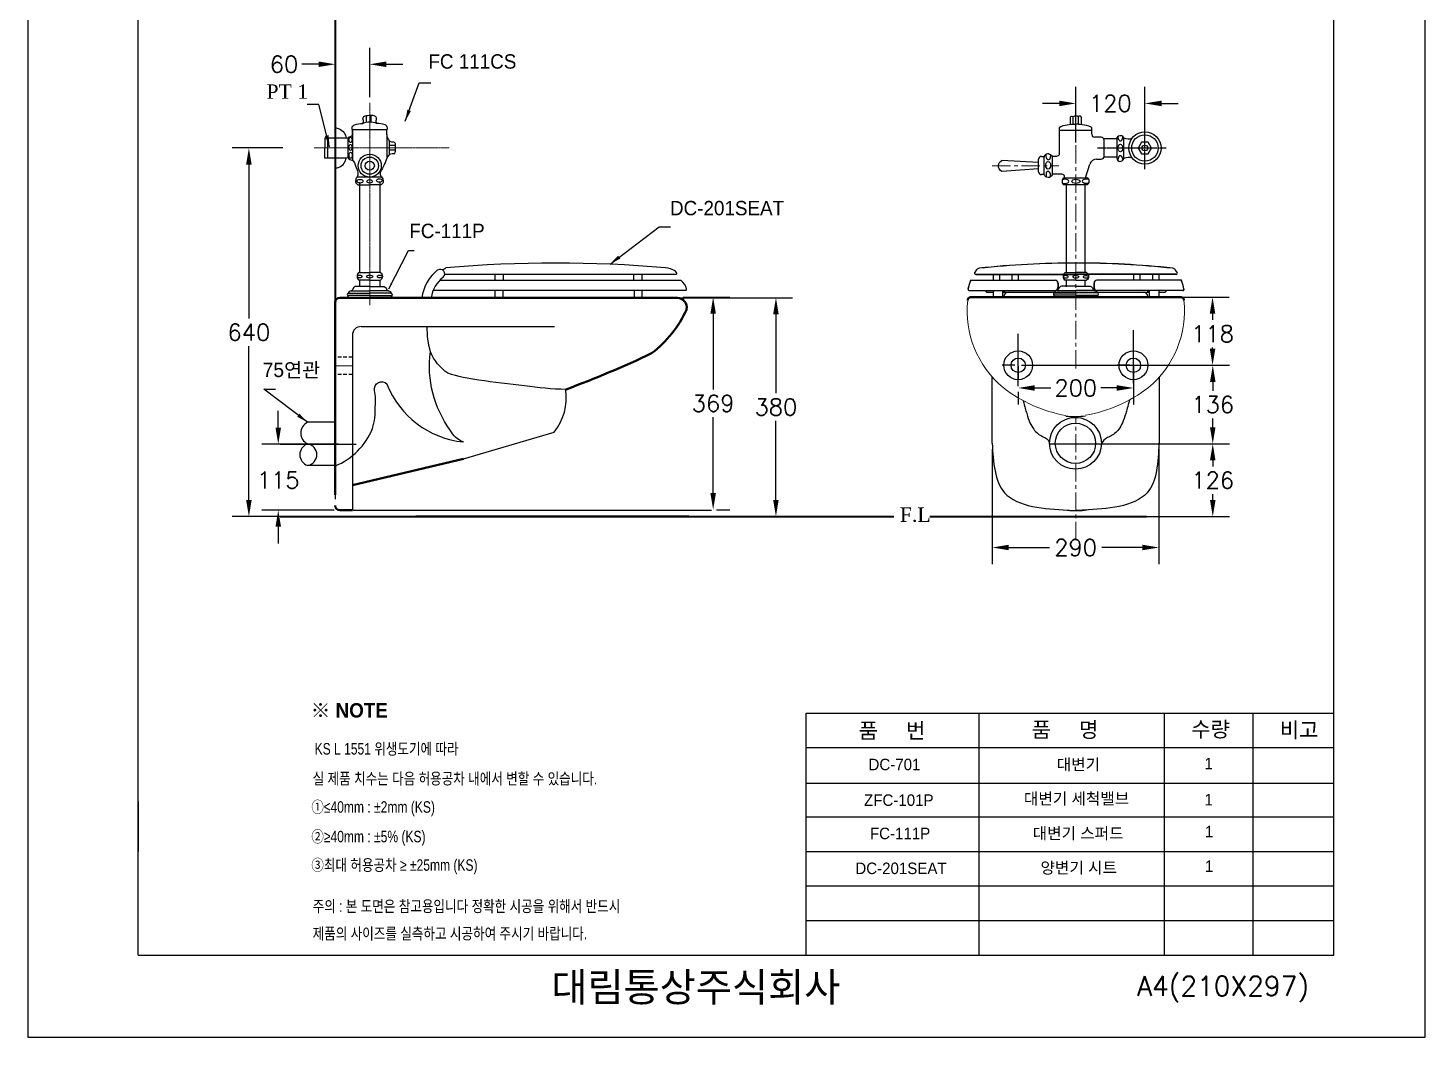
# Model space of a CAD drawing. Extents: x 63494 to 65919, y 58081 to 61511.
# Drawn here: x 63494 to 65919, y 58081 to 59833 of the extents above; entities that cross this region are included whole.
import ezdxf
from ezdxf.lldxf.tags import DXFTag

# ---------------------------------------------------------------- set-up
doc = ezdxf.new("R2010")
doc.units = 0
doc.header["$MEASUREMENT"] = 0
for name, pattern in [('CENTER', [50.8, 31.75, -6.35, 6.35, -6.35]), ('CENTERX2', [4, 2.5, -0.5, 0.5, -0.5]), ('DASHED2', [9.525, 6.35, -3.175])]:
    doc.linetypes.add(name, pattern=pattern)
doc.layers.get('0').update_dxf_attribs({"linetype": 'CONTINUOUS'})
doc.layers.get('Defpoints').update_dxf_attribs({"linetype": 'CONTINUOUS'})
for name, color, linetype in [('2', 2, 'CONTINUOUS'), ('BU', 7, 'CONTINUOUS'), ('DEFAULT', 7, 'CONTINUOUS'), ('Dim', 4, 'CONTINUOUS'), ('DIM2', 7, 'CONTINUOUS'), ('LINE', 7, 'CONTINUOUS'), ('YA', 7, 'CONTINUOUS')]:
    doc.layers.add(name, color=color, linetype=linetype)
for name, color, linetype, lineweight in [('AM_6', 2, 'CONTINUOUS', 30), ('CEN', 1, 'CENTER', 5), ('OUTLINE', 11, 'CONTINUOUS', 40), ('Y', 202, 'CONTINUOUS', 35)]:
    doc.layers.add(name, color=color, linetype=linetype, lineweight=lineweight)
doc.styles.add('h', font='', dxfattribs={"height": 30})
doc.styles.add('MtXpl_', font='')
doc.styles.get("Standard").update_dxf_attribs({"font": 'txt.shx', "bigfont": 'ghs.shx'})
doc.styles.add('STYLE2', font='dutch.ttf', dxfattribs={"height": 25})
doc.styles.add('굴림', font='', dxfattribs={"height": 3.2})
doc.styles.add('스타일1', font='txt.shx', dxfattribs={"bigfont": 'ghs.shx'})
doc.styles.get('h').set_extended_font_data('Haansoft Batang')
doc.styles.get('MtXpl_').set_extended_font_data('Gulim', bold=True)
doc.styles.get('굴림').set_extended_font_data('Gulim')
tags = doc.linetypes.add('Amconstr', pattern=[9999, 9999, 0]).pattern_tags.tags
tags[6:7] = [DXFTag(74, 4), DXFTag(75, 0), DXFTag(340, '0'), DXFTag(46, 1.0), DXFTag(50, 0.0), DXFTag(44, 0.0), DXFTag(45, 0.0)]
tags[4:5] = [DXFTag(74, 4), DXFTag(75, 0), DXFTag(340, '0'), DXFTag(46, 1.0), DXFTag(50, 0.0), DXFTag(44, 0.0), DXFTag(45, 0.0)]
doc.dimstyles.new('AM_ISO', dxfattribs={"dimscale": 10, "dimtxt": 3.5, "dimasz": 2, "dimexe": 1, "dimexo": 1, "dimgap": 1, "dimtad": 1, "dimdec": 0, "dimdsep": 46, "dimtxsty": 'h', "dimcen": -0.3, "dimclrd": 256, "dimclre": 256, "dimclrt": 2, "dimadec": 0, "dimazin": 2, "dimtp": 0.1, "dimtm": 0.1, "dimtfac": 0.71, "dimtdec": 0, "dimtmove": 0, "dimatfit": 3, "dimfxl": 0, "dimlwd": -1, "dimlwe": -1, "dimarcsym": 0})
doc.dimstyles.new('SERIM', dxfattribs={"dimscale": 10, "dimtxt": 3, "dimasz": 2, "dimexe": 1, "dimexo": 1.5, "dimgap": 1, "dimtad": 1, "dimtoh": 1, "dimdec": 0, "dimdsep": 46, "dimtxsty": 'h', "dimcen": -0.3, "dimclrt": 2, "dimadec": 0, "dimazin": 0, "dimtfac": 1, "dimtdec": 0, "dimtmove": 1, "dimatfit": 3, "dimfxl": 0, "dimtolj": 1, "dimtzin": 0, "dimarcsym": 0})
doc.dimstyles.get("Standard").update_dxf_attribs({"dimtxt": 0.18, "dimasz": 0.18, "dimexe": 0.18, "dimexo": 0.0625, "dimgap": 0.09, "dimtad": 0, "dimtih": 1, "dimtoh": 1, "dimdec": 4, "dimzin": 0, "dimdsep": 46, "dimtxsty": 'Standard', "dimcen": 0.09, "dimadec": 0, "dimazin": 0, "dimtfac": 1, "dimtdec": 4, "dimtofl": 0, "dimtmove": 0, "dimatfit": 0, "dimfxl": 0, "dimtolj": 1, "dimtzin": 0, "dimarcsym": 0})

# ---------------------------------------------------------------- blocks, each defined once
blk = doc.blocks.new('*D134')
at = {"layer": 'Defpoints', "color": 0}
for p in [(64026.9, 59769.8), (64026.9, 59702.7), (64086.9, 59702.7)]:
    blk.add_point(p, dxfattribs=at)
at = {"layer": 'Dim', "color": 0, "lineweight": -2}
for p, q in [((64026.9, 59712.7), (64026.9, 59798.6)), ((64086.9, 59712.7), (64086.9, 59798.6)), ((63998.1, 59769.8), (63969.3, 59769.8)), ((64115.7, 59769.8), (64144.5, 59769.8))]:
    blk.add_line(p, q, dxfattribs=at)
at = {"layer": 'Dim', "color": 0}
for points in [[(63998.1, 59774.6), (63998.1, 59765), (64026.9, 59769.8)], [(64115.7, 59774.6), (64115.7, 59765), (64086.9, 59769.8)]]:
    blk.add_solid(points, dxfattribs=at)
at = {"layer": 'Dim', "color": 0, "insert": (63938.1, 59769.8), "char_height": 28.8, "attachment_point": 5}
blk.add_mtext('\\A1;60', dxfattribs=at)
blk = doc.blocks.new('*D135')
at = {"layer": 'Defpoints', "color": 0}
for p in [(63946.3, 59624.5), (63877.1, 58984.5), (63946.3, 58984.5)]:
    blk.add_point(p, dxfattribs=at)
at = {"layer": 'Dim', "color": 0, "lineweight": -2}
for p, q in [((63936.3, 59624.5), (63848.3, 59624.5)), ((63877.1, 59595.7), (63877.1, 59328.5)), ((63877.1, 59013.3), (63877.1, 59280.5)), ((63936.3, 58984.5), (63848.3, 58984.5))]:
    blk.add_line(p, q, dxfattribs=at)
at = {"layer": 'Dim', "color": 0}
for points in [[(63872.3, 59595.7), (63881.9, 59595.7), (63877.1, 59624.5)], [(63872.3, 59013.3), (63881.9, 59013.3), (63877.1, 58984.5)]]:
    blk.add_solid(points, dxfattribs=at)
at = {"layer": 'Dim', "color": 0, "insert": (63877.1, 59304.5), "char_height": 28.8, "attachment_point": 5}
blk.add_mtext('\\A1;640', dxfattribs=at)
blk = doc.blocks.new('*D136')
at = {"layer": 'Defpoints', "color": 0}
for p in [(65432.7, 59701.8), (65312.7, 59623.8), (65432.7, 59623.8)]:
    blk.add_point(p, dxfattribs=at)
at = {"layer": 'Dim', "color": 0, "lineweight": -2}
for p, q in [((65312.7, 59633.8), (65312.7, 59730.6)), ((65432.7, 59633.8), (65432.7, 59730.6)), ((65283.9, 59701.8), (65255.1, 59701.8)), ((65461.5, 59701.8), (65490.3, 59701.8))]:
    blk.add_line(p, q, dxfattribs=at)
at = {"layer": 'Dim', "color": 0}
for points in [[(65283.9, 59706.6), (65283.9, 59697), (65312.7, 59701.8)], [(65461.5, 59706.6), (65461.5, 59697), (65432.7, 59701.8)]]:
    blk.add_solid(points, dxfattribs=at)
at = {"layer": 'Dim', "color": 0, "insert": (65372.7, 59701.8), "char_height": 28.8, "attachment_point": 5}
blk.add_mtext('\\A1;120', dxfattribs=at)
blk = doc.blocks.new('*D116')
at = {"layer": 'BU', "color": 0, "lineweight": -2}
for p, q in [((63928.1, 59139.1), (63928.1, 59167.9)), ((64032.1, 59110.3), (63899.3, 59110.3)), ((64024.9, 58995.5), (63899.3, 58995.5)), ((63928.1, 58966.7), (63928.1, 58937.9))]:
    blk.add_line(p, q, dxfattribs=at)
at = {"layer": 'BU', "color": 0}
for points in [[(63923.3, 59139.1), (63932.9, 59139.1), (63928.1, 59110.3)], [(63923.3, 58966.7), (63932.9, 58966.7), (63928.1, 58995.5)]]:
    blk.add_solid(points, dxfattribs=at)
at = {"layer": 'Defpoints', "color": 0}
for p in [(64042.1, 59110.3), (63928.1, 58995.5), (64034.9, 58995.5)]:
    blk.add_point(p, dxfattribs=at)
at = {"layer": 'BU', "color": 0, "insert": (63928.1, 59047.9), "char_height": 28.8, "attachment_point": 5}
blk.add_mtext('\\A1;115', dxfattribs=at)
blk = doc.blocks.new('*D117')
at = {"layer": 'BU', "color": 0, "lineweight": -2}
for p, q in [((65322.7, 59110.8), (65579.3, 59110.8)), ((65550.5, 59082), (65550.5, 59071.6)), ((65550.5, 59013.3), (65550.5, 59023.6)), ((65322.7, 58984.5), (65579.3, 58984.5))]:
    blk.add_line(p, q, dxfattribs=at)
at = {"layer": 'BU', "color": 0}
for points in [[(65545.7, 59082), (65555.3, 59082), (65550.5, 59110.8)], [(65545.7, 59013.3), (65555.3, 59013.3), (65550.5, 58984.5)]]:
    blk.add_solid(points, dxfattribs=at)
at = {"layer": 'Defpoints', "color": 0}
for p in [(65312.7, 59110.8), (65550.5, 59110.8), (65312.7, 58984.5)]:
    blk.add_point(p, dxfattribs=at)
at = {"layer": 'BU', "color": 0, "insert": (65550.5, 59047.6), "char_height": 28.8, "attachment_point": 5}
blk.add_mtext('\\A1;126', dxfattribs=at)
blk = doc.blocks.new('*D118')
at = {"layer": 'BU', "color": 0, "lineweight": -2}
for p, q in [((65222.7, 59247.2), (65579.3, 59247.2)), ((65550.5, 59218.4), (65550.5, 59203)), ((65550.5, 59139.6), (65550.5, 59155)), ((65276.5, 59110.8), (65579.3, 59110.8))]:
    blk.add_line(p, q, dxfattribs=at)
at = {"layer": 'BU', "color": 0}
for points in [[(65545.7, 59218.4), (65555.3, 59218.4), (65550.5, 59247.2)], [(65545.7, 59139.6), (65555.3, 59139.6), (65550.5, 59110.8)]]:
    blk.add_solid(points, dxfattribs=at)
at = {"layer": 'Defpoints', "color": 0}
for p in [(65212.7, 59247.2), (65550.5, 59247.2), (65266.5, 59110.8, 0)]:
    blk.add_point(p, dxfattribs=at)
at = {"layer": 'BU', "color": 0, "insert": (65550.5, 59179), "char_height": 28.8, "attachment_point": 5}
blk.add_mtext('\\A1;136', dxfattribs=at)
blk = doc.blocks.new('*D119')
at = {"layer": 'BU', "color": 0, "lineweight": -2}
for p, q in [((65412.7, 59241.2), (65412.7, 59179)), ((65241.5, 59207.8), (65269.5, 59207.8)), ((65383.9, 59207.8), (65355.9, 59207.8)), ((65212.7, 59201), (65212.7, 59179))]:
    blk.add_line(p, q, dxfattribs=at)
at = {"layer": 'BU', "color": 0}
for points in [[(65241.5, 59212.6), (65241.5, 59203), (65212.7, 59207.8)], [(65383.9, 59212.6), (65383.9, 59203), (65412.7, 59207.8)]]:
    blk.add_solid(points, dxfattribs=at)
at = {"layer": 'Defpoints', "color": 0}
for p in [(65412.7, 59251.2), (65212.7, 59211), (65212.7, 59207.8)]:
    blk.add_point(p, dxfattribs=at)
at = {"layer": 'BU', "color": 0, "insert": (65312.7, 59207.8), "char_height": 28.8, "attachment_point": 5}
blk.add_mtext('\\A1;200', dxfattribs=at)
blk = doc.blocks.new('*D120')
at = {"layer": 'BU', "color": 0, "lineweight": -2}
for p, q in [((64597, 59364.5), (64820.9, 59364.5)), ((64792.1, 59335.7), (64792.1, 59198.5)), ((64792.1, 59013.3), (64792.1, 59150.5)), ((64650.8, 58984.5), (64820.9, 58984.5))]:
    blk.add_line(p, q, dxfattribs=at)
at = {"layer": 'BU', "color": 0}
for points in [[(64787.3, 59335.7), (64796.9, 59335.7), (64792.1, 59364.5)], [(64787.3, 59013.3), (64796.9, 59013.3), (64792.1, 58984.5)]]:
    blk.add_solid(points, dxfattribs=at)
at = {"layer": 'Defpoints', "color": 0}
for p in [(64587, 59364.5), (64640.8, 58984.5), (64792.1, 58984.5)]:
    blk.add_point(p, dxfattribs=at)
at = {"layer": 'BU', "color": 0, "insert": (64792.1, 59174.5), "char_height": 28.8, "attachment_point": 5}
blk.add_mtext('\\A1;380', dxfattribs=at)
blk = doc.blocks.new('*D121')
at = {"layer": 'BU', "color": 0, "lineweight": -2}
for p, q in [((64631.1, 59365.5), (64711.9, 59365.5)), ((64683.1, 59336.7), (64683.1, 59205)), ((64683.1, 59025.3), (64683.1, 59157)), ((64689.1, 58996.5), (64711.9, 58996.5))]:
    blk.add_line(p, q, dxfattribs=at)
at = {"layer": 'BU', "color": 0}
for points in [[(64678.3, 59336.7), (64687.9, 59336.7), (64683.1, 59365.5)], [(64678.3, 59025.3), (64687.9, 59025.3), (64683.1, 58996.5)]]:
    blk.add_solid(points, dxfattribs=at)
at = {"layer": 'Defpoints', "color": 0}
for p in [(64621.1, 59365.5), (64679.1, 58996.5), (64683.1, 58996.5)]:
    blk.add_point(p, dxfattribs=at)
at = {"layer": 'BU', "color": 0, "insert": (64683.1, 59181), "char_height": 28.8, "attachment_point": 5}
blk.add_mtext('\\A1;369', dxfattribs=at)
blk = doc.blocks.new('*D122')
at = {"layer": 'BU', "color": 0, "lineweight": -2}
for p, q in [((65322.7, 59365.5), (65578.9, 59365.5)), ((65550.1, 59336.7), (65550.1, 59325.8)), ((65550.1, 59276), (65550.1, 59277.8)), ((65322.7, 59247.2), (65578.9, 59247.2))]:
    blk.add_line(p, q, dxfattribs=at)
at = {"layer": 'BU', "color": 0}
for points in [[(65545.3, 59336.7), (65554.9, 59336.7), (65550.1, 59365.5)], [(65545.3, 59276), (65554.9, 59276), (65550.1, 59247.2)]]:
    blk.add_solid(points, dxfattribs=at)
at = {"layer": 'Defpoints', "color": 0}
for p in [(65312.7, 59365.5), (65550.1, 59365.5), (65312.7, 59247.2)]:
    blk.add_point(p, dxfattribs=at)
at = {"layer": 'BU', "color": 0, "insert": (65550.1, 59301.8), "char_height": 28.8, "attachment_point": 5}
blk.add_mtext('\\A1;118', dxfattribs=at)
blk = doc.blocks.new('*D123')
at = {"layer": 'BU', "color": 0, "lineweight": -2}
for p, q in [((65167.6, 59101.8), (65167.6, 58902)), ((65457.1, 59101.8), (65457.1, 58902)), ((65196.4, 58930.8), (65266.8, 58930.8)), ((65428.3, 58930.8), (65358, 58930.8))]:
    blk.add_line(p, q, dxfattribs=at)
at = {"layer": 'BU', "color": 0}
for points in [[(65196.4, 58935.6), (65196.4, 58926), (65167.6, 58930.8)], [(65428.3, 58935.6), (65428.3, 58926), (65457.1, 58930.8)]]:
    blk.add_solid(points, dxfattribs=at)
at = {"layer": 'Defpoints', "color": 0}
for p in [(65167.6, 59111.8, 0), (65457.1, 59111.8, 0), (65457.1, 58930.8)]:
    blk.add_point(p, dxfattribs=at)
at = {"layer": 'BU', "color": 0, "insert": (65312.4, 58930.8), "char_height": 28.8, "attachment_point": 5}
blk.add_mtext('\\A1;290', dxfattribs=at)

msp = doc.modelspace()

# ---------------------------------------------------------------- linework, layer by layer
at = {"color": 7, "linetype": 'Continuous', "lineweight": 20}
for centre, radius, start, end in [((65297.1, 59341.7), 173.1, 173.8863, 230.3136), ((65328.3, 59341.7), 173.1, 309.6864, 6.1137), ((65339.4, 59404.4), 248.4, 232.0473, 259.7992), ((65287.2, 59405.3), 248.4, 279.8617, 307.6136)]:
    msp.add_arc(centre, radius, start, end, dxfattribs=at)
at = {"color": 7}
for points in [[(65221.1, 59185.8, 0), (65224.2, 59174.8, 0), (65229.9, 59154.2, 0), (65237.8, 59135.3, 0), (65251.9, 59124.3, 0), (65265.1, 59119.5, 0), (65267.1, 59110.7), (65267.1, 59110.7), (65267.1, 59110.7), (65267.1, 59110.7)], [(65405.8, 59186.8, 0), (65402.7, 59174.8, 0), (65397, 59154.2, 0), (65389.1, 59135.3, 0), (65375, 59124.3, 0), (65361.8, 59119.5, 0), (65357.1, 59110.8), (65357.1, 59110.8), (65357.1, 59110.8), (65357.1, 59110.8)]]:
    msp.add_open_spline(points, degree=3, knots=[0.210656, 0.210656, 0.210656, 0.210656, 0.888347, 2.539189, 4.010418, 4.701285, 5.867143, 6.392538, 6.575222, 6.575222, 6.575222, 6.575222], dxfattribs=at)
for points in [[(65295.4, 59158.9), (65312.7, 59158.1), (65329.8, 59159.6)], [(65167.6, 59111.8, 0), (65189.1, 59025.8), (65297.8, 58995.7), (65312.7, 58994.8)], [(65457.1, 59111.8, 0), (65436.4, 59025.8), (65327.7, 58995.7), (65312.7, 58994.8)], [(65297.8, 58995.7), (65315.1, 58994.8), (65332.1, 58996.3)]]:
    msp.add_spline(points, degree=3, dxfattribs=at)
at = {"layer": 'BU', "color": 0}
for p, q in [((65412.7, 59216.2), (65412.7, 59308.2)), ((64056.9, 59299.5), (64056.9, 58995.5)), ((65212.7, 59211), (65212.7, 59301.8)), ((65167.6, 59111.8, 0), (65167.5, 59226.1)), ((65457.9, 59109.8), (65457.9, 59226)), ((63931.6, 59110.3), (64063.1, 59110.3)), ((64249.5, 59084.8), (64406.9, 59131.2)), ((64057.9, 58995.5), (64680.1, 58995.5))]:
    msp.add_line(p, q, dxfattribs=at)
at = {"layer": 'BU'}
for p, q in [((65212.7, 59257.2), (65212.7, 59279.2)), ((65412.7, 59257.2), (65412.7, 59279.2)), ((65206.7, 59247.2), (65184.7, 59247.2)), ((65212.7, 59245.8), (65212.7, 59223.8)), ((65218.7, 59247.2), (65240.7, 59247.2)), ((65406.7, 59247.2), (65384.7, 59247.2)), ((65409.7, 59247.2), (65415.7, 59247.2)), ((65412.7, 59248.8), (65412.7, 59254.8)), ((65412.7, 59245.8), (65412.7, 59223.8)), ((65418.7, 59247.2), (65440.7, 59247.2)), ((65300.8, 59110.3), (65266.2, 59110.8)), ((65318.1, 59110.7), (65360.1, 59110.7))]:
    msp.add_line(p, q, dxfattribs=at)
at = {"layer": 'BU', "color": 0, "linetype": 'CENTER'}
msp.add_line((65266.2, 59110.8), (65359.2, 59110.8), dxfattribs=at)
at = {"layer": 'BU', "color": 0}
msp.add_arc((64335.4, 59190.2), 92.8, 320.4548, 8.8143, dxfattribs=at)
at = {"layer": 'CEN', "color": 0, "linetype": 'CENTERX2'}
for p, q in [((64086.9, 59703), (64086.9, 59351.1)), ((65312.7, 59639), (65312.7, 59692.2)), ((64225, 59624.5), (63990.2, 59624.5))]:
    msp.add_line(p, q, dxfattribs=at)
at = {"layer": 'CEN', "color": 0}
for p, q in [((65312.7, 59241.8), (65312.7, 59696.4)), ((65167.7, 59593.5), (65283.2, 59593.5)), ((65312.7, 58943.7), (65312.7, 59159.1))]:
    msp.add_line(p, q, dxfattribs=at)
at = {"layer": 'CEN'}
msp.add_line((64056.9, 59246.2), (64026.9, 59246.2), dxfattribs=at)
at = {"layer": 'DEFAULT', "color": 7}
for p, q in [((64217, 59405.1), (64617.4, 59405.1)), ((64304.2, 59405.1), (64304.2, 59394.9)), ((64318.6, 59405.1), (64318.6, 59394.9)), ((64545.1, 59405.1), (64545.1, 59394.9)), ((64559.5, 59405.1), (64559.5, 59394.9)), ((64619.6, 59408.4), (64617.4, 59411)), ((64617.4, 59405.1), (64618, 59405.1)), ((65139.1, 59405.1), (65312.9, 59405.1)), ((65139.1, 59404.9), (65313.1, 59404.9)), ((65169.2, 59405.1), (65169.2, 59394.9)), ((65169.5, 59404.9), (65169.5, 59394.7)), ((65180.1, 59405.1), (65180.1, 59394.9)), ((65180.4, 59404.9), (65180.4, 59394.7)), ((65201.5, 59405.1), (65201.5, 59394.9)), ((65201.7, 59404.9), (65201.7, 59394.7)), ((65212.4, 59405.1), (65212.4, 59394.9)), ((65212.6, 59404.9), (65212.6, 59394.7)), ((65487.1, 59405.1), (65312.9, 59405.1)), ((65487.2, 59404.9), (65313.1, 59404.9)), ((65412.7, 59405.1), (65412.7, 59394.9)), ((65412.9, 59404.9), (65412.9, 59394.7)), ((65423.6, 59405.1), (65423.6, 59394.9)), ((65423.8, 59404.9), (65423.8, 59394.7)), ((65445.7, 59405.1), (65445.7, 59394.9)), ((65445.9, 59404.9), (65445.9, 59394.7)), ((65456.6, 59405.1), (65456.6, 59394.9)), ((65456.8, 59404.9), (65456.8, 59394.7)), ((64197.1, 59377.4), (64635.1, 59377.4)), ((64208.7, 59394.9), (64627.2, 59394.9)), ((64304.2, 59377.4), (64304.2, 59364.5)), ((64317.9, 59377.4), (64317.9, 59364.5)), ((64545.9, 59377.4), (64545.9, 59364.5)), ((64559.5, 59377.4), (64559.5, 59364.5)), ((65127.1, 59377.3), (65276.7, 59377.3)), ((65127.1, 59377.1), (65276.9, 59377.1)), ((65130.2, 59394.9), (65276.7, 59394.9)), ((65130.4, 59394.7), (65276.9, 59394.7)), ((65155.5, 59377.3), (65157.9, 59374.4)), ((65155.8, 59377.1), (65158.1, 59374.3)), ((65169.2, 59377.3), (65169.2, 59365.5)), ((65185.6, 59377.3), (65185.6, 59365.5)), ((65186.7, 59377.3), (65188.9, 59374.4)), ((65187, 59377.1), (65189.1, 59374.3)), ((65281.7, 59389.9), (65281.7, 59382.3)), ((65281.9, 59389.7), (65281.9, 59382.1)), ((65344.1, 59389.9), (65344.1, 59382.3)), ((65344.3, 59389.7), (65344.3, 59382.1)), ((65496.1, 59394.9), (65349.1, 59394.9)), ((65498.1, 59377.3), (65349.1, 59377.3)), ((65496.1, 59394.7), (65349.3, 59394.7)), ((65499.1, 59377.1), (65349.3, 59377.1)), ((65436.9, 59374.4), (65439.1, 59377.3)), ((65437.2, 59374.3), (65439.3, 59377.1)), ((65440.2, 59377.3), (65440.2, 59365.5)), ((65456.6, 59377.3), (65456.6, 59365.5)), ((65467.9, 59374.4), (65470.3, 59377.3)), ((65468.1, 59374.3), (65470.5, 59377.1)), ((64196.1, 59364.5), (64267.3, 59364.5)), ((65142.7, 59365.4), (65483.1, 59365.4)), ((65157.9, 59374.4), (65169.2, 59374.4)), ((65158.1, 59374.3), (65169.5, 59374.3)), ((65185.6, 59374.4), (65440.2, 59374.4)), ((65185.8, 59374.3), (65440.5, 59374.3)), ((65187.9, 59366.4), (65187.9, 59365.4)), ((65195.9, 59374.4), (65429.9, 59374.4)), ((65196.1, 59374.3), (65430.1, 59374.3)), ((65437.9, 59366.4), (65437.9, 59365.4)), ((65456.6, 59374.4), (65467.7, 59374.4)), ((65456.8, 59374.3), (65468, 59374.3))]:
    msp.add_line(p, q, dxfattribs=at)
for centre, radius, start, end in [((64250.5, 59354.7), 73.8, 128.2835, 172.3899), ((64209.1, 59405.9), 7.94, 313.9053, 122.6617), ((64188.5, 59466.1), 58.6, 294.664, 301.4033), ((64409.8, 57309.6), 2115.1, 84.8259, 95.1741), ((64597.3, 59375), 41.3, 60.8845, 85.6022), ((64618, 59407.1), 2, 268.7973, 39.2367), ((65138.8, 59407.1), 2, 147.4173, 270), ((65209.3, 59362), 85.7, 143.2068, 147.4173), ((65139.1, 59406.9), 2, 147.4173, 270), ((65209.5, 59361.8), 85.7, 143.2068, 147.4173), ((65145.5, 59409.7), 6, 96.885, 143.2069), ((65145.8, 59409.6), 6, 96.885, 143.2069), ((65314, 57844.3), 1580.4, 90.0405, 96.138), ((65314.5, 57835.5), 1589.1, 90.0484, 96.1212), ((65311.6, 57835.7), 1589.1, 83.8788, 89.9516), ((65311.9, 57840), 1584.6, 83.8701, 89.9557), ((65480.3, 59409.7), 6, 36.7932, 83.115), ((65480.5, 59409.6), 6, 36.7932, 83.115), ((65416.5, 59362), 85.7, 32.5827, 36.7931), ((65416.7, 59361.8), 85.7, 32.5827, 36.7931), ((65487, 59407.1), 2, 270, 32.5827), ((65487.2, 59406.9), 2, 270, 32.5827), ((64250.5, 59354.7), 58, 128.2835, 170.2995), ((64607, 59370.9), 31.4, 16.6851, 49.8505), ((64635.1, 59379.4), 2, 270, 16.6851), ((65209.3, 59362), 85.7, 157.4398, 168.0631), ((65127.5, 59379.3), 2, 168.0631, 270), ((65209.5, 59361.8), 85.7, 157.4398, 168.0631), ((65127.7, 59379.1), 2, 168.0631, 270), ((65276.7, 59389.9), 5, 0, 90), ((65276.7, 59382.3), 5, 270, 0), ((65276.9, 59389.7), 5, 0, 90), ((65276.9, 59382.1), 5, 270, 0), ((65349.1, 59389.9), 5, 90, 180), ((65349.1, 59382.3), 5, 180, 270), ((65349.3, 59389.7), 5, 90, 180), ((65349.3, 59382.1), 5, 180, 270), ((65416.5, 59362), 85.7, 11.9369, 22.5602), ((65370.2, 59349.7), 133.7, 12.892, 19.6561), ((65498.3, 59379.3), 2, 270, 11.9369), ((65498.6, 59379.1), 2, 270, 11.9369), ((65195.9, 59366.4), 8, 90, 180), ((65429.9, 59366.4), 8, 0, 90)]:
    msp.add_arc(centre, radius, start, end, dxfattribs=at)
at = {"layer": 'Dim', "color": 0}
for p, q in [((64844.4, 58643.3), (65760.9, 58643.3)), ((65144.6, 58643.3), (65144.6, 58223.3)), ((65465.9, 58643.3), (65465.9, 58223.3)), ((65619.9, 58643.3), (65619.9, 58223.3)), ((64844.4, 58583.3), (65760.9, 58583.3)), ((64844.4, 58521.5), (65760.9, 58521.5)), ((64844.4, 58463.3), (65760.9, 58463.3)), ((64844.4, 58403.3), (65760.9, 58403.3)), ((64844.4, 58343.3), (65760.9, 58343.3))]:
    msp.add_line(p, q, dxfattribs=at)
at = {"layer": 'LINE', "linetype": 'Amconstr'}
for p, q in [((65760.9, 58223.3), (65760.9, 61391.3)), ((64772.4, 58223.3), (64844.4, 58223.3))]:
    msp.add_line(p, q, dxfattribs=at)
at = {"layer": 'LINE'}
for p, q in [((64071.9, 59314.5), (64407.8, 59314.5)), ((64026.9, 59299.5), (64026.9, 59014.5)), ((64026.9, 59299.5), (64026.9, 59289.5))]:
    msp.add_line(p, q, dxfattribs=at)
at = {"layer": 'LINE', "linetype": 'DASHED2'}
for p, q in [((64056.9, 59261.2), (64026.9, 59261.2)), ((64056.9, 59231.2), (64026.9, 59231.2))]:
    msp.add_line(p, q, dxfattribs=at)
at = {"layer": 'LINE'}
for points in [[(64427.7, 59205.4, -0.034885), (64355.7, 59211.5, -0.004553), (64276.2, 59221.2, -0.043318), (64222.4, 59233.5, -0.1402), (64192.4, 59270.6, -0.075324), (64186.9, 59314.5, 0.033236)], [(64249.5, 59114.2, -0.206389), (64226.8, 59134.7, -0.195563), (64192.4, 59270.6)], [(64026.9, 59072.3, 0.202036), (64091.7, 59137.3, 0.103917), (64096.1, 59175.3, 0.105329), (64095.2, 59203.5, -0.753194), (64116.9, 59214.5, -1.112014)]]:
    msp.add_lwpolyline(points, format="xyb", dxfattribs=at)
for centre, radius in [((65212.7, 59247.2), 25), ((65212.7, 59247.2), 12.5), ((65412.7, 59247.2), 25), ((65412.7, 59247.2), 12.5), ((65312.1, 59111.8), 45), ((65312.1, 59111.8), 35)]:
    msp.add_circle(centre, radius, dxfattribs=at)
for centre, radius, start, end in [((64071.9, 59299.5), 15, 90, 180), ((64264.8, 59272.2), 158.8, 201.316, 264.4478)]:
    msp.add_arc(centre, radius, start, end, dxfattribs=at)
at = {"layer": 'OUTLINE', "color": 0}
for p, q in [((64026.9, 59022.5), (64026.9, 59356.5)), ((64034.9, 59364.5), (64621.1, 59364.5)), ((64587, 59364.5), (64067.3, 59364.5)), ((65130, 59365.5), (65495.4, 59365.5)), ((64249.5, 59084.8), (64056.9, 59038.8)), ((64034.9, 58995.5), (64056.9, 58995.5)), ((64640.8, 58984.5), (64166.9, 58984.5))]:
    msp.add_line(p, q, dxfattribs=at)
for centre, radius, start, end in [((64034.9, 59356.5), 8, 90, 180), ((64619.9, 59347.1), 17.4, 351.3402, 85.918), ((65130, 59360.5), 5, 90, 183.4569), ((65495.4, 59360.5), 5, 356.5431, 90), ((64454.5, 59427.4), 200.6, 307.3753, 335.5792), ((63815.5, 60867), 1770.8, 290.2243, 295.4416), ((64034.9, 59003.5), 8, 180, 270)]:
    msp.add_arc(centre, radius, start, end, dxfattribs=at)
at = {"layer": 'Y', "color": 0}
for p, q in [((64026.9, 60465.2), (64026.9, 59090.1)), ((63931.6, 58984.5), (64997, 58984.5)), ((65059, 58984.5), (65435.2, 58984.5))]:
    msp.add_line(p, q, dxfattribs=at)
at = {"layer": 'YA', "color": 7}
for p, q in [((63684.9, 58223.3), (63684.9, 60321.1)), ((64844.4, 58223.3), (64844.4, 58643.3)), ((63684.9, 58489.9), (63684.9, 58403.3)), ((64844.4, 58283.3), (65760.9, 58283.3)), ((63684.9, 58223.3), (64772.4, 58223.3)), ((63756.9, 58223.3), (64772.4, 58223.3)), ((64844.4, 58223.3), (65760.9, 58223.3))]:
    msp.add_line(p, q, dxfattribs=at)
at = {"layer": 'YA', "color": 0}
for p, q in [((64081.2, 59668.9), (64081.2, 59680.7)), ((64089.6, 59669.2), (64089.6, 59681.1)), ((65302.7, 59677.2), (65302.7, 59664.8)), ((65308.1, 59665.2), (65308.1, 59678.4)), ((65316.8, 59678.4), (65316.8, 59665.4)), ((65322.6, 59664.9), (65322.6, 59677.1)), ((64117, 59655.7), (64056.8, 59655.7)), ((64056.8, 59655.7), (64056.8, 59602.9)), ((64116.8, 59648), (64116.8, 59607.1)), ((65340.5, 59654.9), (65283.6, 59654.9)), ((65340.5, 59648.2), (65340.5, 59654.9)), ((65356.8, 59643.2), (65345.5, 59643.2)), ((64009, 59642), (64047.7, 59642)), ((64009, 59642), (64009, 59624.5)), ((64009, 59607), (64009, 59624.5)), ((64013.9, 59607), (64013.9, 59642)), ((64013.9, 59642), (64026.9, 59642)), ((64049.7, 59607.2), (64049.7, 59642.2)), ((64121.1, 59613.6), (64121.1, 59637.1)), ((64121.1, 59629.2), (64131.8, 59629.2)), ((64131.7, 59620.6), (64121.1, 59620.6)), ((65384, 59640.4), (65361.4, 59640.4)), ((65361.8, 59610), (65361.8, 59638.2)), ((65384, 59642.4), (65384, 59606.6)), ((65396.2, 59606.5), (65396.2, 59641.9)), ((64047.7, 59607), (64009, 59607)), ((64026.9, 59607), (64013.9, 59607)), ((65248, 59599.3), (65184.2, 59602.7)), ((65248, 59583.2), (65248, 59604.8)), ((65253, 59609.8), (65258.3, 59609.8)), ((65329.6, 59572.8), (65337.2, 59596.6)), ((65348.7, 59605), (65356.8, 59605)), ((65384, 59608.4), (65361.6, 59608.4)), ((64107.9, 59573.8), (64064.6, 59573.8)), ((65248, 59588.3), (65184.4, 59583.9)), ((65258, 59578.2), (65253, 59578.2)), ((65288.3, 59578.9), (65271.6, 59578.9)), ((65292.3, 59572.7), (65332.7, 59572.7)), ((65293.3, 59572.7), (65293.3, 59573.9)), ((64069.4, 59565.3), (64069.4, 59408.4)), ((64069.4, 59560.3), (64086.9, 59560.2)), ((64104.4, 59560.3), (64086.9, 59560.2)), ((64104.4, 59565.3), (64104.4, 59408.4)), ((65332.4, 59560.2), (65292.3, 59560.2)), ((65296.7, 59408), (65296.7, 59560.2)), ((65328.7, 59408), (65328.7, 59560.2)), ((64068.3, 59408.4), (64086.9, 59408.4)), ((64105.6, 59408.4), (64086.9, 59408.4)), ((65294.1, 59408), (65312.7, 59408)), ((65331.4, 59408), (65312.7, 59408)), ((64054.1, 59376.4), (64086.9, 59376.4)), ((64086.9, 59395.2), (64068.2, 59395.2)), ((64069.4, 59395.2), (64069.4, 59383.7)), ((64086.9, 59395.2), (64105.7, 59395.2)), ((64119.7, 59376.4), (64086.9, 59376.4)), ((64104.4, 59395.2), (64104.4, 59383.7)), ((65279.9, 59377.1), (65312.7, 59377.1)), ((65312.7, 59394.9), (65294, 59394.9)), ((65296.7, 59383.3), (65296.7, 59394.9)), ((65312.7, 59394.9), (65331.5, 59394.9)), ((65345.5, 59377.3), (65312.7, 59377.3)), ((65328.7, 59383.3), (65328.7, 59394.9)), ((64086.9, 59368.1), (64048.7, 59368.1)), ((64049.6, 59372.1), (64086.9, 59372.1)), ((64050.7, 59364.7), (64086.9, 59364.7)), ((64124.2, 59372.1), (64086.9, 59372.1)), ((64086.9, 59368.1), (64125.1, 59368.1)), ((64123.1, 59364.7), (64086.9, 59364.7)), ((65312.7, 59369), (65274.5, 59369)), ((65275.4, 59372.9), (65312.7, 59372.9)), ((65276.6, 59365.5), (65312.7, 59365.5)), ((65350, 59372.9), (65312.7, 59372.9)), ((65312.7, 59369), (65350.9, 59369)), ((65348.9, 59365.5), (65312.7, 59365.5)), ((64026.9, 59148.3), (63978.9, 59148.3)), ((64026.9, 59073.3), (63978.9, 59073.3))]:
    msp.add_line(p, q, dxfattribs=at)
at = {"layer": 'YA', "color": 0, "linetype": 'CENTERX2'}
for p, q in [((65432.7, 59587.7), (65432.7, 59661.6)), ((65469.8, 59624.4), (65350.3, 59624.4))]:
    msp.add_line(p, q, dxfattribs=at)
at = {"layer": 'YA', "color": 0}
for points in [[(63493.5, 58080.9), (65919, 58080.9), (65919, 61511.2), (63493.5, 61511.2)], [(65426.9, 59634.4), (65421.2, 59624.4), (65426.9, 59614.4), (65438.5, 59614.4), (65444.3, 59624.4), (65438.5, 59634.4)]]:
    msp.add_lwpolyline(points, close=True, dxfattribs=at)
for points in [[(64049.7, 59642.2, -0.36738), (64053.4, 59644.2, 0.26389), (64057, 59648, 0.001141), (64057, 59655.3, -0.463787), (64060.3, 59664.7, -0.041231), (64074.7, 59667.2, 0.277204), (64075.3, 59674.1, -0.247626), (64076.8, 59679.1, -0.11608), (64086, 59681.2, -0.008008), (64086.9, 59681.2, -0.008008)], [(64122.1, 59635.5, 0.005619), (64118.8, 59640.9, -0.109258), (64116.8, 59648, -0.001141), (64116.8, 59655.3, 0.463787), (64113.5, 59664.7, 0.041231), (64099.1, 59667.2, -0.277204), (64098.6, 59674.1, 0.247626), (64097, 59679.1, 0.11608), (64087.8, 59681.2, 0.008008), (64086.9, 59681.2, 0.008008)], [(64026.9, 59659.4, -0.070853), (64033.8, 59657.8, -0.143033), (64042.4, 59650.7, -0.098811), (64045.9, 59642, -0.000371), (64046, 59642, -0.000371)], [(65340.5, 59654.9), (65340.5, 59659.4, 0.123874), (65335.4, 59662.5, 0.050967), (65319.7, 59665.2, 0.045804), (65312.8, 59665.5, 0.027098), (65297.7, 59664.2, 0.112745), (65283.6, 59659.6), (65283.6, 59612.5, -0.271295), (65279.3, 59609.8, -0.023895), (65271.6, 59609.8), (65271.6, 59578.1, -0.389478), (65264.6, 59573.3, -0.366484), (65258, 59578.2), (65258, 59608, -0.446042), (65265.3, 59614.6, -0.210741), (65271.6, 59609.8, -0.000238)], [(65396.2, 59641.9, 0.293144), (65391, 59645.7, 0.27573), (65384, 59642.4, 7.658967)], [(64121.1, 59613.7, -0.158696), (64130.3, 59614.8, 0.087823), (64131.9, 59623.7, 0.02), (64131.7, 59631.5, 0.427827), (64127.1, 59634.6, -0.293561), (64121.1, 59637.1)], [(64026.9, 59589.5, 0.070853), (64033.8, 59591.2, 0.143033), (64042.4, 59598.2, 0.098811), (64045.9, 59606.9, 0.000371), (64046, 59607, 0.000371)], [(64049.7, 59607.2, 0.261059), (64056.1, 59603.3, -0.236083), (64061.2, 59596.8, 0.033394), (64065.5, 59584.7, -0.214718), (64065.3, 59574.5, 0.152443), (64062.6, 59568.8, 0.548811), (64069.4, 59560.3, 1.16377)], [(64121.3, 59613.8, 0.129044), (64115.7, 59604.1, -0.052996), (64112.6, 59596.8, -0.005451), (64107.5, 59586.6, 0.278522), (64106.1, 59575.3, -0.23437), (64109.8, 59569.2, -0.527685), (64104.4, 59560.3)], [(65184.4, 59583.9, -0.330061), (65178.6, 59594, -0.257822), (65184.2, 59602.7)], [(65384, 59606.6, 0.399384), (65389.2, 59601.2, 0.359986), (65396.2, 59606.5, -0.739689)], [(64068.3, 59408.4, 0.286528), (64065, 59401.6, 0.297032), (64068.2, 59395.2, -4.360634)], [(64105.6, 59408.4, -0.286528), (64108.8, 59401.6, -0.297032), (64105.7, 59395.2, 4.360634)], [(65294.1, 59408, 0.286528), (65290.8, 59401.3, 0.297032), (65294, 59394.9, -4.360634)], [(65331.4, 59408, -0.286528), (65334.7, 59401.3, -0.297032), (65331.5, 59394.9, 4.360634)], [(64086.9, 59383.7), (64061.8, 59383.7, 0.272834), (64057, 59378.3, -0.236524), (64054.4, 59376.5, 0.32826), (64049.6, 59372, 0.593908), (64048.8, 59368, 0.207523), (64050.7, 59364.7)], [(64086.9, 59383.7), (64112, 59383.7, -0.272834), (64116.8, 59378.3, 0.236524), (64119.4, 59376.5, -0.32826), (64124.2, 59372, -0.593908), (64125, 59368, -0.207523), (64123.1, 59364.7)], [(65312.7, 59384.5), (65287.6, 59384.5, 0.272834), (65282.8, 59379.2, -0.236524), (65280.2, 59377.3, 0.32826), (65275.4, 59372.9, 0.593908), (65274.6, 59368.9, 0.207523), (65276.6, 59365.5)], [(65312.7, 59384.5), (65337.8, 59384.5, -0.272834), (65342.6, 59379.2, 0.236524), (65345.2, 59377.3, -0.32826), (65350.1, 59372.9, -0.593908), (65350.8, 59368.9, -0.207523), (65348.9, 59365.5)]]:
    msp.add_lwpolyline(points, format="xyb", dxfattribs=at)
for centre, radius in [((65432.7, 59624.4), 28), ((65432.7, 59624.4), 23), ((65432.7, 59624.4), 5), ((64086.9, 59593.7), 20), ((64086.9, 59593.7), 15), ((64086.9, 59593.7), 8)]:
    msp.add_circle(centre, radius, dxfattribs=at)
for centre, radius, start, end in [((64086.9, 59632.8), 36.5, 70.4278, 109.5722), ((65305.8, 59676), 3.36, 46.9749, 159.1543), ((65312.5, 59673.5), 6.59, 48.4756, 131.5244), ((65319.4, 59676.3), 3.29, 13.139, 140.1731), ((65345.5, 59648.2), 5, 180, 270), ((65356.8, 59638.2), 5, 0, 90), ((65404.8, 59662.6), 22.1, 247.1248, 285.3264), ((65253, 59604.8), 5, 90, 180), ((65348.7, 59593), 12, 90, 162.3437), ((65356.8, 59610), 5, 270, 0), ((65404.8, 59586.1), 22.1, 74.6736, 112.8752), ((65253, 59583.2), 5, 180, 270), ((65288.3, 59573.9), 5, 0, 90), ((65296, 59566.5), 7.25, 120.076, 239.924), ((65328.5, 59566.6), 7.42, 300.8682, 56.3855), ((63988.3, 59129.5), 21, 116.6156, 243.3844), ((63985.3, 59092), 19.8, 108.6393, 251.3607), ((63976.1, 59092), 19, 278.4485, 81.5515)]:
    msp.add_arc(centre, radius, start, end, dxfattribs=at)
for centre, major_axis, ratio, start_param, end_param in [((65390.1, 59643.5), (0, -6.62), 0.636602, 4.579635, 7.994273), ((65390.1, 59624.2), (0, -6.62), 0.636602, -3.141592653589793, 3.141592653589793), ((65265, 59610.7), (0, -6.62), 0.636602, -2.038295, 1.90307), ((65264.7, 59594.5), (0, -6.62), 0.636602, -3.141592653589793, 3.141592653589793), ((65390.1, 59604.4), (0, -6.62), 0.636602, 1.377792, 5.022953), ((64103.5, 59568), (-4.61, 0), 0.666417, -1.570796, 4.712389), ((65265, 59576.7), (-0.71, 7.11), 0.562835, 4.303938, 8.199933), ((65293.5, 59566.5), (-7.22, 0), 0.499813, 0.947548, 5.330832), ((65331.2, 59566.8), (-7.22, 0), 0.499813, 4.110455, 8.49629), ((64070.1, 59566.7), (-5.18, 0), 0.59237, -1.570796, 4.712389), ((64086.8, 59566.5), (-4.8, 0), 0.63976, -1.570796, 4.712389), ((65312.8, 59566.5), (-7.22, 0), 0.499813, -1.570796, 4.712389), ((64104.4, 59401.3), (4.19, 0), 0.570989, -3.141592653589793, 3.141592653589793), ((65330.2, 59400.9), (4.19, 0), 0.570989, -3.141592653589793, 3.141592653589793)]:
    msp.add_ellipse(centre, major_axis=major_axis, ratio=ratio, start_param=start_param, end_param=end_param, dxfattribs=at)
for centre, major_axis, ratio in [((64053.4, 59625.4), (0, 5.37), 0.500187), ((64053.6, 59638.4), (0, 4.6), 0.583552), ((64053.8, 59611.8), (0, 5.18), 0.518713), ((64069.4, 59401.3), (-3.97, 0), 0.624817), ((64086.9, 59401.3), (-5.23, 0), 0.50096), ((65295.2, 59400.9), (-3.97, 0), 0.624817), ((65312.7, 59400.9), (-5.23, 0), 0.50096)]:
    msp.add_ellipse(centre, major_axis=major_axis, ratio=ratio, dxfattribs=at)

# ---------------------------------------------------------------- texts
at = {"color": 3, "style": '굴림', "width": 0.8}
for s, p in [('KS L 1551 위생도기에 따라', (63991.2, 58571.3)), ('실 제품 치수는 다음 허용공차 내에서 변할 수 있습니다.', (63987.8, 58519.6)), ('①≤40mm : ±2mm (KS)', (63985.5, 58470.3)), ('②≥40mm : ±5%%% (KS)', (63985.5, 58419)), ('③최대 허용공차 ≥ ±25mm (KS)', (63985.5, 58369.5))]:
    msp.add_text(s, height=20, dxfattribs=at).set_placement(p)
at = {"color": 1, "style": '굴림', "width": 0.8}
for s, p in [('주의 : 본 도면은 참고용입니다 정확한 시공을 위해서 반드시', (63987.8, 58298)), ('제품의 사이즈를 실측하고 시공하여 주시기 바랍니다.', (63987.8, 58250.6))]:
    msp.add_text(s, height=20, dxfattribs=at).set_placement(p)
at = {"layer": '2', "style": 'MtXpl_'}
msp.add_text('※ NOTE', height=25, dxfattribs=at).set_placement((63984.4, 58635.6))
at = {"layer": 'AM_6', "color": 0, "char_height": 25}
for s, insert, attachment_point, style in [('{\\fGulim|b0|i0|c129|p50;FC 111CS}', (64188.8, 59774.5), 4, 'h'), ('PT 1', (63980, 59722.4), 6, 'STYLE2'), ('{\\fGulim|b0|i0|c129|p50;DC-201SEAT}', (64608.2, 59519.9), 4, 'h'), ('{\\fGulim|b0|i0|c129|p50;FC-111P}', (64155.6, 59480.3), 4, 'h'), ('75{\\fGulim|b0|i0|c129|p50;연관}', (63901, 59238.2), 4, 'h')]:
    msp.add_mtext(s, dxfattribs=dict(at, insert=insert, attachment_point=attachment_point, style=style))
at = {"layer": 'AM_6', "color": 0, "insert": (65007.2, 59000.3), "char_height": 25, "width": 72.637, "attachment_point": 1, "style": 'STYLE2'}
msp.add_mtext('F.L', dxfattribs=at)
at = {"layer": 'Dim', "color": 0, "attachment_point": 1, "style": '스타일1'}
for s, insert, char_height in [('{\\fGulim|b0|i0|c129|p50;품     번}', (64935.7, 58626.2), 26.746), ('{\\fGulim|b0|i0|c129|p50;품     명}', (65236, 58627.8), 26.746), ('{\\fGulim|b0|i0|c129|p50;수량}', (65513.1, 58628.6), 26.746), ('{\\fGulim|b0|i0|c129|p50;비고}', (65666.8, 58627.6), 26.746), ('{\\fGulim|b0|i0|c129|p50;1\\P}', (65536, 58565.6), 20), ('{\\fGulim|b0|i0|c129|p50;1\\P}', (65536, 58503), 20), ('{\\fGulim|b0|i0|c129|p50;1\\P}', (65536.9, 58447.6), 20), ('{\\fGulim|b0|i0|c129|p50;1\\P}', (65536.9, 58387.6), 20)]:
    msp.add_mtext(s, dxfattribs=dict(at, insert=insert, char_height=char_height))
for s, insert, char_height, width in [('{\\fGulim|b0|i0|c129|p50;DC-701}', (64952.8, 58564.1), 20, 147), ('{\\fGulim|b0|i0|c129|p50;대변기}', (65279.6, 58564.1), 20, 147), ('{\\fGulim|b0|i0|c129|p50;대변기 세척밸브}', (65222.6, 58504.8), 20, 227), ('{\\fGulim|b0|i0|c129|p50;ZFC-101P}', (64945.1, 58502.2), 20, 147), ('{\\fGulim|b0|i0|c129|p50;FC-111P}', (64955.3, 58444.4), 20, 147), ('{\\fGulim|b0|i0|c129|p50;대변기 스퍼드}', (65237.8, 58444.5), 20, 212), ('{\\fGulim|b0|i0|c129|p50;DC-201SEAT}', (64930, 58383.8), 20, 147), ('{\\fGulim|b0|i0|c129|p50;양변기 시트}', (65251.4, 58384.8), 20, 212), ('{\\fGulim|b0|i0|c129|p50;       대림통상주식회사\\P}', (64274.9, 58192.5), 50, 1090)]:
    msp.add_mtext(s, dxfattribs=dict(at, insert=insert, char_height=char_height, width=width))
at = {"layer": 'YA', "color": 7}
msp.add_text('A4(210X297)', height=33.819, dxfattribs=at).set_placement((65418.9, 58152.5))

# ---------------------------------------------------------------- dimensions: what is measured, and where the dimension line sits
at = {"layer": 'BU', "color": 0}
for base, p1, p2, picture, middle in [((64792.1, 58984.5), (64587, 59364.5), (64640.8, 58984.5), '*D120', (64792.1, 59174.5)), ((65550.1, 59365.5), (65312.7, 59247.2), (65312.7, 59365.5), '*D122', (65550.1, 59301.8)), ((63928.1, 58995.5), (64042.1, 59110.3), (64034.9, 58995.5), '*D116', (63928.1, 59047.9))]:
    dim = msp.add_linear_dim(base=base, p1=p1, p2=p2, angle=90, dimstyle='Standard', override={"dimscale": 160, "dimgap": 0.06, "dimdec": 0, "dimatfit": 3}, dxfattribs=at)
    dim.commit()
    dim.dimension.update_dxf_attribs({"geometry": picture, "text_midpoint": middle, "dimtype": 160})
for base, p1, p2, override, picture, middle in [((64683.1, 58996.5), (64621.1, 59365.5), (64679.1, 58996.5), {"dimscale": 160, "dimgap": 0.06, "dimdec": 0, "dimatfit": 3}, '*D121', (64683.1, 59181)), ((65550.5, 59247.2), (65266.5, 59110.8, 0), (65212.7, 59247.2), {"dimscale": 160, "dimgap": 0.06, "dimdec": 0, "dimtmove": 1, "dimatfit": 3}, '*D118', (65550.5, 59179)), ((65550.5, 59110.8), (65312.7, 58984.5), (65312.7, 59110.8), {"dimscale": 160, "dimgap": 0.06, "dimdec": 0, "dimatfit": 3}, '*D117', (65550.5, 59047.6))]:
    dim = msp.add_linear_dim(base=base, p1=p1, p2=p2, angle=90, dimstyle='Standard', override=override, dxfattribs=at)
    dim.commit()
    dim.dimension.update_dxf_attribs({"geometry": picture, "text_midpoint": middle})
dim = msp.add_linear_dim(base=(65212.7, 59207.8), p1=(65412.7, 59251.2), p2=(65212.7, 59211), dimstyle='Standard', override={"dimscale": 160, "dimgap": 0.06, "dimdec": 0, "dimatfit": 3}, dxfattribs=at)
dim.commit()
dim.dimension.update_dxf_attribs({"geometry": '*D119', "text_midpoint": (65312.7, 59207.8), "dimtype": 160})
dim = msp.add_linear_dim(base=(65457.125624, 58930.75729), p1=(65167.625618, 59111.75729, 0.000001), p2=(65457.125624, 59111.75729, 0.000001), dimstyle='Standard', override={"dimscale": 160, "dimgap": 0.06, "dimdec": 0, "dimatfit": 3}, dxfattribs=at)
dim.commit()
dim.dimension.update_dxf_attribs({"geometry": '*D123', "text_midpoint": (65312.375621, 58930.75729)})
at = {"layer": 'Dim', "color": 0}
for base, p1, p2, picture, middle in [((64026.9, 59769.8), (64086.9, 59702.7), (64026.9, 59702.7), '*D134', (63938.1, 59769.8)), ((65432.7, 59701.8), (65312.7, 59623.8), (65432.7, 59623.8), '*D136', (65372.7, 59701.8))]:
    dim = msp.add_linear_dim(base=base, p1=p1, p2=p2, dimstyle='Standard', override={"dimscale": 160, "dimgap": 0.06, "dimdec": 0, "dimatfit": 3}, dxfattribs=at)
    dim.commit()
    dim.dimension.update_dxf_attribs({"geometry": picture, "text_midpoint": middle})
dim = msp.add_linear_dim(base=(63877.1, 58984.5), p1=(63946.3, 59624.5), p2=(63946.3, 58984.5), angle=90, dimstyle='Standard', override={"dimscale": 160, "dimgap": 0.06, "dimdec": 0, "dimatfit": 3}, dxfattribs=at)
dim.commit()
dim.dimension.update_dxf_attribs({"geometry": '*D135', "text_midpoint": (63877.1, 59304.5)})

# ---------------------------------------------------------------- leaders
for points, override in [([(64017.3, 59626.6), (63998.3, 59699.8), (63978.3, 59699.8)], {"dimse1": 1}), ([(64504.2, 59422.9), (64589.2, 59487.8), (64609.2, 59487.8)], {"dimse1": 1}), ([(64120, 59380), (64154.1, 59446.5), (64164.1, 59446.5)], {"dimscale": 5, "dimse1": 1}), ([(63978.9, 59148.3), (63903.3, 59205.8), (63923.3, 59205.8)], {"dimse1": 1})]:
    msp.add_leader(points, dimstyle='SERIM', override=override, dxfattribs=at)
at = {"layer": 'DIM2', "color": 0}
msp.add_leader([(64148.5, 59670.9), (64172.7, 59737.4), (64192.7, 59737.4)], dimstyle='AM_ISO', override={"dimscale": 5, "dimasz": 4, "dimse1": 1}, dxfattribs=at)

doc.saveas('drawing.dxf')
